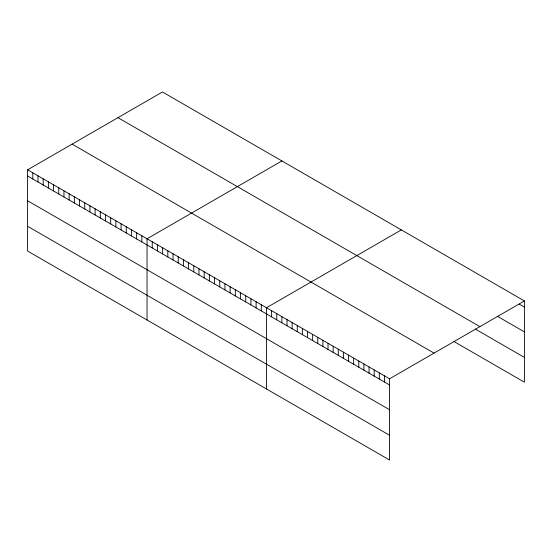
<?xml version="1.0" encoding="UTF-8"?>
<svg xmlns="http://www.w3.org/2000/svg" width="552" height="552" viewBox="0 0 552 552"><rect width="100%" height="100%" fill="white"/><g stroke="black" fill="none" stroke-linecap="round" stroke-linejoin="round"><path stroke-width="0.83" d="M27.6 169.823L389.56 378.796L389.56 460.03L27.6 251.056L27.6 169.823L162.44 91.97L524.4 300.943L524.4 382.177L454.075 341.578M281.886 160.936L147.046 238.788L147.046 320.015M401.332 229.894L266.492 307.747L266.492 388.974M389.56 378.796L524.4 300.943M519.273 304.152L524.4 307.112M497.297 316.234L524.4 331.883M117.942 117.666L479.902 326.639M475.32 329.068L524.4 357.406M72.098 144.134L434.058 353.107M27.6 175.991L389.56 384.965M27.6 200.762L389.56 409.736M27.6 226.285L389.56 435.259M384.427 375.836L384.427 382.005M379.3 372.876L379.3 379.045M374.173 369.916L374.173 376.084M369.046 366.956L369.046 373.124M363.92 363.996L363.92 370.157M358.793 361.036L358.793 367.197M353.659 358.075L353.659 364.237M348.533 355.115L348.533 361.277M343.406 352.155L343.406 358.317M338.279 349.195L338.279 355.357M333.153 346.235L333.153 352.397M328.026 343.275L328.026 349.437M322.899 340.315L322.899 346.477M317.766 337.348L317.766 343.517M312.639 334.388L312.639 340.556M307.512 331.428L307.512 337.596M302.386 328.468L302.386 334.636M297.259 325.507L297.259 331.676M292.132 322.547L292.132 328.716M287.005 319.587L287.005 325.756M281.872 316.627L281.872 322.796M276.745 313.667L276.745 319.836M271.618 310.707L271.618 316.876M261.296 304.745L261.296 310.914M256.107 301.751L256.107 307.912M250.912 298.749L250.912 304.918M245.716 295.755L245.716 301.916M240.527 292.753L240.527 298.922M235.331 289.759L235.331 295.92M230.136 286.757L230.136 292.926M224.947 283.762L224.947 289.924M219.751 280.761L219.751 286.93M214.555 277.766L214.555 283.928M209.367 274.765L209.367 280.933M204.171 271.763L204.171 277.932M198.975 268.769L198.975 274.93M193.786 265.767L193.786 271.936M188.591 262.773L188.591 268.934M183.402 259.771L183.402 265.94M178.206 256.777L178.206 262.938M173.011 253.775L173.011 259.944M167.822 250.78L167.822 256.942M162.626 247.779L162.626 253.948M157.43 244.784L157.43 250.946M152.242 241.783L152.242 247.952M141.85 235.787L141.85 241.955M136.661 232.785L136.661 238.954M131.466 229.791L131.466 235.952M126.27 226.789L126.27 232.958M121.081 223.795L121.081 229.956M115.885 220.793L115.885 226.962M110.69 217.798L110.69 223.96M105.501 214.797L105.501 220.966M100.305 211.802L100.305 217.964M95.11 208.801L95.11 214.969M89.921 205.806L89.921 211.968M84.725 202.805L84.725 208.973M79.536 199.81L79.536 205.972M74.341 196.809L74.341 202.977M69.145 193.807L69.145 199.976M63.956 190.813L63.956 196.974M58.76 187.811L58.76 193.98M53.565 184.816L53.565 190.978M48.376 181.815L48.376 187.984M43.18 178.82L43.18 184.982M37.984 175.819L37.984 181.987M32.796 172.824L32.796 178.986"/></g></svg>
